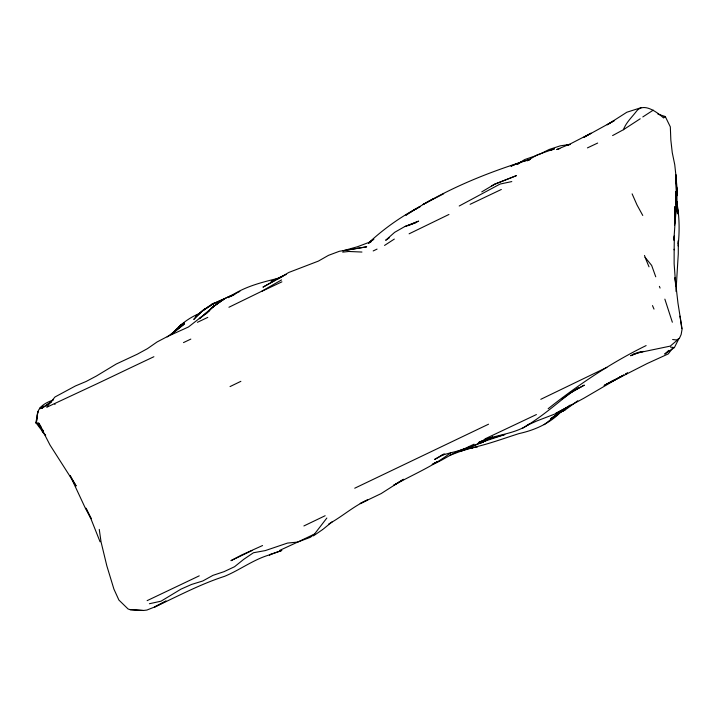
<?xml version="1.0" encoding="UTF-8"?>
<svg xmlns="http://www.w3.org/2000/svg" width="718" height="718" viewBox="0 0 718 718"><rect width="100%" height="100%" fill="white"/><g stroke="black" fill="none" stroke-linecap="round" stroke-linejoin="round"><path stroke-width="1.08" d="M674.148 249.254L674.13 263.757L675.755 285.854M674.139 249.864L674.364 235.818L673.87 240.171L675.198 220.875L674.965 206.452L674.66 220.812M675.988 206.56L676.392 190.62L675.826 174.636L674.758 164.736L672.254 152.593L670.845 140.082L670.325 126.853L665.272 116.54L657.93 114.099M676.024 204.127L676.392 190.62L675.826 174.636L677.137 189.66L676.966 195.772L676.742 187.084M675.844 208.319L675.467 217.725L675.88 208.794M678.16 243.77L678.322 240.611L678.277 253.966L675.979 291.373M675.261 217.374L675.817 208.678M678.106 245.906C679.704 231.115 679.497 216.046 676.652 201.408M674.561 225.344L676.275 204.612L676.015 191.401L676.096 204.334M674.507 224.016L675.198 218.46M37.022 417.777L36.277 423.108L38.727 423.153L41.114 426.86M37.318 415.641C37.156 406.944 46.293 402.304 53.446 399.971M35.9 422.687L37.919 411.378L36.277 423.108L35.9 422.687L45.458 435.341M612.598 135.576L623.421 129.707C626.042 122.697 631.445 117.68 635.951 111.927C642.996 101.471 657.078 112.188 663.585 117.949L665.272 116.54L664.015 116.522M636.354 353.041L630.637 355.733L638.437 352.753L670.262 346.112L679.381 338.384L681.14 334.525L682.1 329.086L677.971 303.175L675.055 277.633L675.701 285.988M668.772 350.375L664.688 354.109L674.39 347.566L678.187 340.054M672.703 348.113L668.252 353.92L647.151 363.541L616.17 379.346L583.788 398.275L555.49 413.559L567.633 406.962L565.856 408.363L570.164 405.248M326.843 518.046L314.511 534.048L310.454 537.252L297.656 542.09L279.706 550.392M46.903 406.846L54.972 396.991L75.39 385.979L86.097 381.491L96.347 376.061L116.262 364.017L137.273 354.216L147.45 348.652L157.08 341.965L167.348 336.571L188.466 326.977L209.755 310.311L205.734 313.91M173.415 332.434C180.774 323.98 189.875 317.257 200.331 313.138M172.832 333.161L175.228 330.81L173.325 332.515M173.514 332.551L183.952 323.172M171.216 334.588L175.228 330.81M172.697 333.089L181.555 324.832L178.89 326.843L183.072 323.827M368.397 243.106C383.95 228.611 401.524 216.199 420.434 206.452L413.191 210.562C449.396 187.838 489.353 171.781 530.117 159.387L527.147 160.778L537.154 154.864L554.422 148.841L550.526 150.466M173.523 332.775L184.32 324.042L167.159 336.966M562.068 410.714C550.634 423.073 535.26 430.019 519.024 433.582C502.07 438.976 485.215 445.357 467.66 448.606L472.758 447.709L467.553 448.678M569.859 393.213C554.601 405.535 539.469 418.397 522.524 428.287M544.145 424.688L559.493 412.778M553.632 417.714L561.952 410.75M323.082 529.229L332.299 521.708M568.566 406.451L570.2 405.149M577.757 400.77L564.806 410.193L557.285 413.748L559.08 412.581M207.628 312.294L199.317 318.702C210.553 309.62 220.74 298.607 234.983 294.218L231.331 296.211M548.166 408.704C578.681 384.507 611.162 362.671 646.119 345.582M368.81 242.962L373.872 239.121L368.621 242.774M564.707 409.466L550.544 418.854L557.536 413.828M653.272 110.132L642.798 116.944M578.152 387.774L562.176 398.993M222.742 299.559L212.052 304.073L202.494 310.912L193.77 319.438C205.402 304.594 223.89 299.783 239.866 291.382M51.543 401.416L41.958 408.201L51.768 401.667M640.205 118.784L623.421 129.707M313.434 535.879L322.597 529.588M389.219 237.9L385.656 240.288L394.658 232.327L404.746 226.574L418.639 221.126L407.968 225.703M39.714 408.138L43.071 405.93M406.101 215.185L407.896 214.018M409.637 212.878L415.973 208.776L406.083 214.942M384.534 245.439L394.326 239.076M211.478 305.123L202.494 310.912L205.043 308.668L195.817 316.171L197.692 315.166M213.282 303.956L215.077 302.799L212.052 304.073M450.85 452.681C433.241 466.224 412.832 474.571 393.617 485.332L403.561 479.292L381.114 493.607L360.203 503.605L367.634 499.881C353.624 506.127 342.19 516.61 328.826 523.916M517.472 164.171L524.616 159.602L537.764 155.052M183.898 323.154L180.496 325.254L184.185 323.145M228.584 297.647C243.725 286.635 262.016 282.228 279.912 277.902M368.702 243.106L371.377 241.481L357.402 246.768L342.935 250.806L366.692 246.821L339.39 251.273L328.476 255.357L318.388 261.101L288.86 272.427L276.888 279.428M481.76 191.886L494.576 184.239L516.224 175.722L494.576 184.239L491.749 185.926M281.573 279.912L261.397 291.427L228.925 307.259M517.481 164.287L521.959 161.622L530.252 159.387M443.706 454.081L434.534 459.493L444.738 453.973M377.049 249.101L373.189 250.941M529.57 423.773C514.618 434.803 495.124 434.202 478.924 442.333L488.653 438.195M621.914 376.151L604.089 385.548L623.745 375.11M627.424 373.037L625.584 374.069L627.37 373.019M275.99 279.957L262.95 287.146L283.188 275.766M433.232 198.778L423.09 204.424L443.679 193.752M679.381 338.384L676.518 339.982L672.631 339.515M623.655 375.092L619.006 377.686L620.944 376.663M605.184 384.857L609.797 382.299M611.646 381.276L613.486 380.253M165.984 601.119L154.648 606.988L146.894 610.058L143.447 610.48L130.129 609.672L128.1 608.999L118.901 600.051L113.911 589.101L106.82 565.811L101.05 541.902L99.263 529.417M485.556 439.344C472.444 448.669 456.684 450.796 441.732 455.293M492.62 436.732L481.383 442.764L468.486 447.404M608.792 383.17L618.081 378.189M165.948 601.083L154.648 606.988C177.777 596.281 200.214 584.192 224.572 576.33C240.207 569.895 253.813 559.223 270.273 554.655M459.215 206.003L500.087 184.05L511.79 181.573M433.196 463.909L436.948 461.979M491.713 437.495L481.383 442.764L487.307 439.954L477.38 443.634M538.778 154.702L549.135 149.497L560.264 145.844L570.191 144.381M433.071 463.828L436.876 461.934M314.511 534.048L297.656 542.09L287.487 543.077L265.337 550.58L253.481 552.734L243.788 559.286L234.535 566.735L224.043 571.663L212.941 575.36L202.79 580.979L191.571 584.443L180.963 589.146L161.047 601.181L149.389 603.739M606.863 367.383L540.789 399.316M536.418 414.555L484.937 438.913M409.107 233.817L448.947 214.467M354.728 488.213L488.545 424.203M230.047 386.571L240.871 381.33M325.155 515.73L303.885 525.953M46.841 407.196L96.975 383.78A314.242 13.705 -26.2 0 0 128.334 368.828L153.894 356.72M252.206 550.455L230.945 560.668L241.67 554.987L262.564 545.536M501.335 189.471L470.119 204.316M183.494 342.603L190.826 339.093M197.396 322.319L207.78 317.383M199.245 575.845L147.136 600.643M261.415 291.517L281.923 281.833M278.817 278.27L282.659 276.457M587.432 147.89L597.672 143.053M463.891 448.983L474.068 444.191M526.357 425.675L536.929 420.919L564.806 410.193L558.784 412.276M432.182 464.492C443.769 460.184 453.516 451.864 465.435 448.418M286.437 274.402L271.072 281.366L278.333 278.719M515.919 164.108L510.983 166.163L521.959 161.622M404.746 226.574L415.794 222.768M477.398 443.661L504.862 434.507L488.384 439.21M559.878 148.527L556.728 149.559L570.478 143.815L591.093 133.198L583.869 137.344L614.366 120.561L607.186 124.797L626.841 112.232L641.156 107.646M41.922 408.309L39.786 408.704M449.639 455.391L470.586 447.574L459.601 451.514L473.521 447.449L467.427 448.651M633.079 354.279L643.382 351.407L638.239 352.394M566.08 145.44L570.352 144.489M566.089 145.485L568.225 145.063M470.667 448.095L477.569 446.919M342.71 252.144L348.742 251.471L361.944 252.045M681.795 328.629L679.991 316.153M130.129 609.672L143.447 610.48M670.513 347.117L674.39 347.566M45.665 435.189L42.604 432.209L41.743 429.633M644.504 255.455L645.114 257.349L651.657 265.427L655.749 276.807M43.538 431.141L37.255 423.243L43.466 431.132M642.763 215.454L637.01 204.962L632.118 193.86M38.727 423.153L50.009 445.034L76.153 485.969L70.068 475.469L85.343 508.182L91.231 518.71L85.954 508.147L91.051 519.096L100.08 541.812M54.774 403.974L55.008 404.494M652.491 305.59L654.008 309.108M645.114 257.349L649 266.818M659.393 286.365L660.075 288.071M664.859 299.128L672.344 322.22M676.769 202.467L678.106 214.054L676.751 201.543L677.056 207.358L676.85 188.116M675.952 179.635L676.518 184.957M212.034 307.519L205.698 313.739L214.673 305.446L212.034 307.519L224.357 298.868L212.034 307.519M584.201 385.207L571.142 392.351L584.201 385.207M270.821 554.278L269.394 554.96L281.851 550.446L270.821 554.278"/></g></svg>
